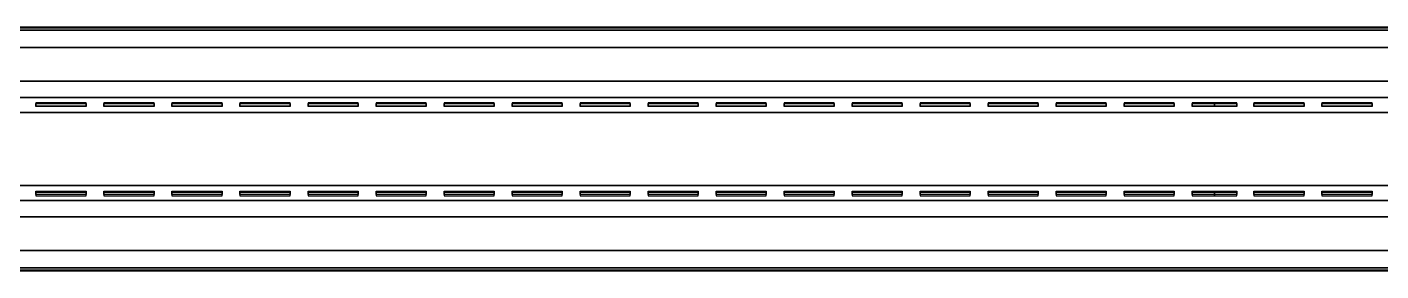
# Model space of a CAD drawing. Extents: x -86 to 86, y -35 to 0.
# Drawn here: x -0.25 to 41.91, y -30.69 to -23.11 of the extents above; entities that cross this region are included whole.
import ezdxf

# ---------------------------------------------------------------- set-up
doc = ezdxf.new("R2010")
doc.units = 0
doc.layers.add('COSTURA', color=240, linetype='CONTINUOUS')
doc.layers.add('COURO', color=190, linetype='CONTINUOUS')

msp = doc.modelspace()

# ---------------------------------------------------------------- linework, layer by layer
at = {"layer": 'COSTURA'}
for points in [[(1.586, -25.565, 11.307), (1.586, -25.466, 10.743), (0.023, -25.466, 10.743), (0.023, -25.565, 11.307)], [(1.586, -25.487, -10.344), (1.586, -25.586, -10.907), (0.023, -25.586, -10.907), (0.023, -25.487, -10.344)], [(3.704, -25.565, 11.307), (3.704, -25.466, 10.743), (2.141, -25.466, 10.743), (2.141, -25.565, 11.307)], [(3.704, -25.487, -10.344), (3.704, -25.586, -10.907), (2.141, -25.586, -10.907), (2.141, -25.487, -10.344)], [(5.822, -25.565, 11.307), (5.822, -25.466, 10.743), (4.259, -25.466, 10.743), (4.259, -25.565, 11.307)], [(5.822, -25.487, -10.344), (5.822, -25.586, -10.907), (4.259, -25.586, -10.907), (4.259, -25.487, -10.344)], [(7.94, -25.565, 11.307), (7.94, -25.466, 10.743), (6.377, -25.466, 10.743), (6.377, -25.565, 11.307)], [(7.94, -25.487, -10.344), (7.94, -25.586, -10.907), (6.377, -25.586, -10.907), (6.377, -25.487, -10.344)], [(10.059, -25.565, 11.307), (10.059, -25.466, 10.743), (8.495, -25.466, 10.743), (8.495, -25.565, 11.307)], [(10.059, -25.487, -10.344), (10.059, -25.586, -10.907), (8.495, -25.586, -10.907), (8.495, -25.487, -10.344)], [(12.177, -25.565, 11.307), (12.177, -25.466, 10.743), (10.613, -25.466, 10.743), (10.613, -25.565, 11.307)], [(12.177, -25.487, -10.344), (12.177, -25.586, -10.907), (10.613, -25.586, -10.907), (10.613, -25.487, -10.344)], [(14.295, -25.565, 11.307), (14.295, -25.466, 10.743), (12.731, -25.466, 10.743), (12.731, -25.565, 11.307)], [(14.295, -25.487, -10.344), (14.295, -25.586, -10.907), (12.731, -25.586, -10.907), (12.731, -25.487, -10.344)], [(16.413, -25.565, 11.307), (16.413, -25.466, 10.743), (14.849, -25.466, 10.743), (14.849, -25.565, 11.307)], [(16.413, -25.487, -10.344), (16.413, -25.586, -10.907), (14.849, -25.586, -10.907), (14.849, -25.487, -10.344)], [(18.531, -25.565, 11.307), (18.531, -25.466, 10.743), (16.967, -25.466, 10.743), (16.967, -25.565, 11.307)], [(18.531, -25.487, -10.344), (18.531, -25.586, -10.907), (16.967, -25.586, -10.907), (16.967, -25.487, -10.344)], [(20.649, -25.565, 11.307), (20.649, -25.466, 10.743), (19.085, -25.466, 10.743), (19.085, -25.565, 11.307)], [(20.649, -25.487, -10.344), (20.649, -25.586, -10.907), (19.085, -25.586, -10.907), (19.085, -25.487, -10.344)], [(22.767, -25.565, 11.307), (22.767, -25.466, 10.743), (21.203, -25.466, 10.743), (21.203, -25.565, 11.307)], [(22.767, -25.487, -10.344), (22.767, -25.586, -10.907), (21.203, -25.586, -10.907), (21.203, -25.487, -10.344)], [(24.885, -25.565, 11.307), (24.885, -25.466, 10.743), (23.321, -25.466, 10.743), (23.321, -25.565, 11.307)], [(24.885, -25.487, -10.344), (24.885, -25.586, -10.907), (23.321, -25.586, -10.907), (23.321, -25.487, -10.344)], [(27.003, -25.565, 11.307), (27.003, -25.466, 10.743), (25.439, -25.466, 10.743), (25.439, -25.565, 11.307)], [(27.003, -25.487, -10.344), (27.003, -25.586, -10.907), (25.439, -25.586, -10.907), (25.439, -25.487, -10.344)], [(29.121, -25.565, 11.307), (29.121, -25.466, 10.743), (27.557, -25.466, 10.743), (27.557, -25.565, 11.307)], [(29.121, -25.487, -10.344), (29.121, -25.586, -10.907), (27.557, -25.586, -10.907), (27.557, -25.487, -10.344)], [(31.239, -25.565, 11.307), (31.239, -25.466, 10.743), (29.675, -25.466, 10.743), (29.675, -25.565, 11.307)], [(31.239, -25.487, -10.344), (31.239, -25.586, -10.907), (29.675, -25.586, -10.907), (29.675, -25.487, -10.344)], [(33.357, -25.565, 11.307), (33.357, -25.466, 10.743), (31.794, -25.466, 10.743), (31.794, -25.565, 11.307)], [(33.357, -25.487, -10.344), (33.357, -25.586, -10.907), (31.794, -25.586, -10.907), (31.794, -25.487, -10.344)], [(35.475, -25.565, 11.307), (35.475, -25.466, 10.743), (33.912, -25.466, 10.743), (33.912, -25.565, 11.307)], [(35.475, -25.487, -10.344), (35.475, -25.586, -10.907), (33.912, -25.586, -10.907), (33.912, -25.487, -10.344)], [(36.03, -25.565, 11.307), (36.726, -25.565, 11.307), (36.726, -25.466, 10.743), (36.03, -25.466, 10.743)], [(36.03, -25.487, -10.344), (36.726, -25.487, -10.344), (36.726, -25.586, -10.907), (36.03, -25.586, -10.907)], [(37.423, -25.565, 11.307), (37.423, -25.466, 10.743), (36.726, -25.466, 10.743), (36.726, -25.565, 11.307)], [(37.423, -25.487, -10.344), (37.423, -25.586, -10.907), (36.726, -25.586, -10.907), (36.726, -25.487, -10.344)], [(39.516, -25.565, 11.307), (39.516, -25.466, 10.743), (37.952, -25.466, 10.743), (37.952, -25.565, 11.307)], [(39.516, -25.487, -10.344), (39.516, -25.586, -10.907), (37.952, -25.586, -10.907), (37.952, -25.487, -10.344)], [(41.634, -25.565, 11.307), (41.634, -25.466, 10.743), (40.07, -25.466, 10.743), (40.07, -25.565, 11.307)], [(41.634, -25.487, -10.344), (41.634, -25.586, -10.907), (40.07, -25.586, -10.907), (40.07, -25.487, -10.344)], [(1.586, -28.213, -10.907), (1.586, -28.313, -10.344), (0.023, -28.313, -10.344), (0.023, -28.213, -10.907)], [(3.704, -28.213, -10.907), (3.704, -28.313, -10.344), (2.141, -28.313, -10.344), (2.141, -28.213, -10.907)], [(5.822, -28.213, -10.907), (5.822, -28.313, -10.344), (4.259, -28.313, -10.344), (4.259, -28.213, -10.907)], [(7.94, -28.213, -10.907), (7.94, -28.313, -10.344), (6.377, -28.313, -10.344), (6.377, -28.213, -10.907)], [(10.059, -28.213, -10.907), (10.059, -28.313, -10.344), (8.495, -28.313, -10.344), (8.495, -28.213, -10.907)], [(12.177, -28.213, -10.907), (12.177, -28.313, -10.344), (10.613, -28.313, -10.344), (10.613, -28.213, -10.907)], [(14.295, -28.213, -10.907), (14.295, -28.313, -10.344), (12.731, -28.313, -10.344), (12.731, -28.213, -10.907)], [(16.413, -28.213, -10.907), (16.413, -28.313, -10.344), (14.849, -28.313, -10.344), (14.849, -28.213, -10.907)], [(18.531, -28.213, -10.907), (18.531, -28.313, -10.344), (16.967, -28.313, -10.344), (16.967, -28.213, -10.907)], [(20.649, -28.213, -10.907), (20.649, -28.313, -10.344), (19.085, -28.313, -10.344), (19.085, -28.213, -10.907)], [(22.767, -28.213, -10.907), (22.767, -28.313, -10.344), (21.203, -28.313, -10.344), (21.203, -28.213, -10.907)], [(24.885, -28.213, -10.907), (24.885, -28.313, -10.344), (23.321, -28.313, -10.344), (23.321, -28.213, -10.907)], [(27.003, -28.213, -10.907), (27.003, -28.313, -10.344), (25.439, -28.313, -10.344), (25.439, -28.213, -10.907)], [(29.121, -28.213, -10.907), (29.121, -28.313, -10.344), (27.557, -28.313, -10.344), (27.557, -28.213, -10.907)], [(31.239, -28.213, -10.907), (31.239, -28.313, -10.344), (29.675, -28.313, -10.344), (29.675, -28.213, -10.907)], [(33.357, -28.213, -10.907), (33.357, -28.313, -10.344), (31.794, -28.313, -10.344), (31.794, -28.213, -10.907)], [(35.475, -28.213, -10.907), (35.475, -28.313, -10.344), (33.912, -28.313, -10.344), (33.912, -28.213, -10.907)], [(36.03, -28.213, -10.907), (36.726, -28.213, -10.907), (36.726, -28.313, -10.344), (36.03, -28.313, -10.344)], [(37.423, -28.213, -10.907), (37.423, -28.313, -10.344), (36.726, -28.313, -10.344), (36.726, -28.213, -10.907)], [(39.516, -28.213, -10.907), (39.516, -28.313, -10.344), (37.952, -28.313, -10.344), (37.952, -28.213, -10.907)], [(41.634, -28.213, -10.907), (41.634, -28.313, -10.344), (40.07, -28.313, -10.344), (40.07, -28.213, -10.907)], [(1.586, -28.355, 10.602), (1.586, -28.256, 11.165), (0.023, -28.256, 11.165), (0.023, -28.355, 10.602)], [(3.704, -28.355, 10.602), (3.704, -28.256, 11.165), (2.141, -28.256, 11.165), (2.141, -28.355, 10.602)], [(5.822, -28.355, 10.602), (5.822, -28.256, 11.165), (4.259, -28.256, 11.165), (4.259, -28.355, 10.602)], [(7.94, -28.355, 10.602), (7.94, -28.256, 11.165), (6.377, -28.256, 11.165), (6.377, -28.355, 10.602)], [(10.059, -28.355, 10.602), (10.059, -28.256, 11.165), (8.495, -28.256, 11.165), (8.495, -28.355, 10.602)], [(12.177, -28.355, 10.602), (12.177, -28.256, 11.165), (10.613, -28.256, 11.165), (10.613, -28.355, 10.602)], [(14.295, -28.355, 10.602), (14.295, -28.256, 11.165), (12.731, -28.256, 11.165), (12.731, -28.355, 10.602)], [(16.413, -28.355, 10.602), (16.413, -28.256, 11.165), (14.849, -28.256, 11.165), (14.849, -28.355, 10.602)], [(18.531, -28.355, 10.602), (18.531, -28.256, 11.165), (16.967, -28.256, 11.165), (16.967, -28.355, 10.602)], [(20.649, -28.355, 10.602), (20.649, -28.256, 11.165), (19.085, -28.256, 11.165), (19.085, -28.355, 10.602)], [(22.767, -28.355, 10.602), (22.767, -28.256, 11.165), (21.203, -28.256, 11.165), (21.203, -28.355, 10.602)], [(24.885, -28.355, 10.602), (24.885, -28.256, 11.165), (23.321, -28.256, 11.165), (23.321, -28.355, 10.602)], [(27.003, -28.355, 10.602), (27.003, -28.256, 11.165), (25.439, -28.256, 11.165), (25.439, -28.355, 10.602)], [(29.121, -28.355, 10.602), (29.121, -28.256, 11.165), (27.557, -28.256, 11.165), (27.557, -28.355, 10.602)], [(31.239, -28.355, 10.602), (31.239, -28.256, 11.165), (29.675, -28.256, 11.165), (29.675, -28.355, 10.602)], [(33.357, -28.355, 10.602), (33.357, -28.256, 11.165), (31.794, -28.256, 11.165), (31.794, -28.355, 10.602)], [(35.475, -28.355, 10.602), (35.475, -28.256, 11.165), (33.912, -28.256, 11.165), (33.912, -28.355, 10.602)], [(36.03, -28.355, 10.602), (36.726, -28.355, 10.602), (36.726, -28.256, 11.165), (36.03, -28.256, 11.165)], [(37.423, -28.355, 10.602), (37.423, -28.256, 11.165), (36.726, -28.256, 11.165), (36.726, -28.355, 10.602)], [(39.516, -28.355, 10.602), (39.516, -28.256, 11.165), (37.952, -28.256, 11.165), (37.952, -28.355, 10.602)], [(41.634, -28.355, 10.602), (41.634, -28.256, 11.165), (40.07, -28.256, 11.165), (40.07, -28.355, 10.602)]]:
    msp.add_3dface(points, dxfattribs=at)

# ---------------------------------------------------------------- meshes
at = {"layer": 'COURO'}
mesh = msp.add_polyface(dxfattribs=at)
corners = [(64.054, -28.038, 12.612), (64.054, -28.038, 12.612), (64.054, -28.038, 12.612), (64.054, -25.767, 12.612), (64.054, -25.767, 12.612), (64.054, -25.767, 12.612), (64.054, -28.507, 9.486), (64.054, -28.507, 9.486), (64.054, -28.507, 9.486), (64.054, -25.297, 9.486), (64.054, -25.297, 9.486), (64.054, -25.297, 9.486), (64.054, -29.011, 7.23), (64.054, -29.011, 7.23), (64.054, -29.011, 7.23), (64.054, -24.793, 7.23), (64.054, -24.793, 7.23), (64.054, -24.793, 7.23), (64.054, -27.964, 7.224), (64.054, -25.84, 7.224), (64.054, -30.058, 4.244), (64.054, -30.058, 4.244), (64.054, -30.058, 4.244), (64.054, -23.747, 4.244), (64.054, -23.747, 4.244), (64.054, -23.747, 4.244), (64.054, -30.599, 1.784), (64.054, -30.599, 1.784), (64.054, -30.599, 1.784), (64.054, -23.205, 1.784), (64.054, -23.205, 1.784), (64.054, -23.205, 1.784), (64.054, -30.667, 1.045), (64.054, -30.667, 1.045), (64.054, -30.667, 1.045), (64.054, -23.137, 1.045), (64.054, -23.137, 1.045), (64.054, -23.137, 1.045), (64.054, -27.891, 0.987), (64.054, -25.914, 0.987), (64.054, -30.69, 0.306), (64.054, -30.69, 0.306), (64.054, -30.69, 0.306), (64.054, -27.891, 0.306), (64.054, -25.914, 0.306), (64.054, -23.115, 0.306), (64.054, -23.115, 0.306), (64.054, -23.115, 0.306), (64.054, -27.891, -0.375), (64.054, -25.914, -0.375), (64.054, -30.667, -0.433), (64.054, -30.667, -0.433), (64.054, -30.667, -0.433), (64.054, -23.137, -0.433), (64.054, -23.137, -0.433), (64.054, -23.137, -0.433), (64.054, -30.599, -1.172), (64.054, -30.599, -1.172), (64.054, -30.599, -1.172), (64.054, -23.205, -1.172), (64.054, -23.205, -1.172), (64.054, -23.205, -1.172), (64.054, -30.058, -3.632), (64.054, -30.058, -3.632), (64.054, -30.058, -3.632), (64.054, -23.747, -3.632), (64.054, -23.747, -3.632), (64.054, -23.747, -3.632), (64.054, -27.964, -6.612), (64.054, -25.84, -6.612), (64.054, -29.011, -6.618), (64.054, -29.011, -6.618), (64.054, -29.011, -6.618), (64.054, -24.793, -6.618), (64.054, -24.793, -6.618), (64.054, -24.793, -6.618), (64.054, -28.507, -8.874), (64.054, -28.507, -8.874), (64.054, -28.507, -8.874), (64.054, -25.297, -8.874), (64.054, -25.297, -8.874), (64.054, -25.297, -8.874), (64.054, -28.038, -12), (64.054, -28.038, -12), (64.054, -28.038, -12), (64.054, -25.767, -12), (64.054, -25.767, -12), (64.054, -25.767, -12), (-13.768, -28.038, 12.612), (-13.768, -28.038, 12.612), (-13.768, -25.767, 12.612), (-13.768, -25.767, 12.612), (-13.768, -28.507, 9.486), (-13.768, -28.507, 9.486), (-13.768, -25.297, 9.486), (-13.768, -25.297, 9.486), (-13.768, -29.011, 7.23), (-13.768, -29.011, 7.23), (-13.768, -24.793, 7.23), (-13.768, -24.793, 7.23), (-13.768, -24.793, 7.23), (-13.768, -30.058, 4.244), (-13.768, -30.058, 4.244), (-13.768, -23.747, 4.244), (-13.768, -23.747, 4.244), (-13.768, -23.747, 4.244), (-13.768, -30.599, 1.784), (-13.768, -30.599, 1.784), (-13.768, -30.599, 1.784), (-13.768, -23.205, 1.784), (-13.768, -23.205, 1.784), (-13.768, -30.667, 1.045), (-13.768, -30.667, 1.045), (-13.768, -30.667, 1.045), (-13.768, -23.137, 1.045), (-13.768, -23.137, 1.045), (-13.768, -30.69, 0.306), (-13.768, -30.69, 0.306), (-13.768, -23.115, 0.306), (-13.768, -23.115, 0.306), (-13.768, -30.667, -0.433), (-13.768, -30.667, -0.433), (-13.768, -30.667, -0.433), (-13.768, -23.137, -0.433), (-13.768, -23.137, -0.433), (-13.768, -30.599, -1.172), (-13.768, -30.599, -1.172), (-13.768, -30.599, -1.172), (-13.768, -23.205, -1.172), (-13.768, -23.205, -1.172), (-13.768, -30.058, -3.632), (-13.768, -30.058, -3.632), (-13.768, -23.747, -3.632), (-13.768, -23.747, -3.632), (-13.768, -23.747, -3.632), (-13.768, -29.011, -6.618), (-13.768, -29.011, -6.618), (-13.768, -24.793, -6.618), (-13.768, -24.793, -6.618), (-13.768, -24.793, -6.618), (-13.768, -28.507, -8.874), (-13.768, -28.507, -8.874), (-13.768, -25.297, -8.874), (-13.768, -25.297, -8.874), (-13.768, -28.038, -12), (-13.768, -28.038, -12), (-13.768, -25.767, -12), (-13.768, -25.767, -12), (-64.091, -28.038, 12.612), (-64.091, -28.038, 12.612), (-64.091, -28.038, 12.612), (-64.091, -25.767, 12.612), (-64.091, -25.767, 12.612), (-64.091, -25.767, 12.612), (-64.091, -28.507, 9.486), (-64.091, -28.507, 9.486), (-64.091, -28.507, 9.486), (-64.091, -25.297, 9.486), (-64.091, -25.297, 9.486), (-64.091, -25.297, 9.486), (-64.091, -29.011, 7.23), (-64.091, -29.011, 7.23), (-64.091, -29.011, 7.23), (-64.091, -24.793, 7.23), (-64.091, -24.793, 7.23), (-64.091, -24.793, 7.23), (-64.091, -27.964, 7.224), (-64.091, -25.84, 7.224), (-64.091, -30.058, 4.244), (-64.091, -30.058, 4.244), (-64.091, -30.058, 4.244), (-64.091, -23.747, 4.244), (-64.091, -23.747, 4.244), (-64.091, -23.747, 4.244), (-64.091, -30.599, 1.784), (-64.091, -30.599, 1.784), (-64.091, -30.599, 1.784), (-64.091, -23.205, 1.784), (-64.091, -23.205, 1.784), (-64.091, -23.205, 1.784), (-64.091, -30.667, 1.045), (-64.091, -30.667, 1.045), (-64.091, -30.667, 1.045), (-64.091, -23.137, 1.045), (-64.091, -23.137, 1.045), (-64.091, -23.137, 1.045), (-64.091, -27.891, 0.987), (-64.091, -25.914, 0.987), (-64.091, -30.69, 0.306), (-64.091, -30.69, 0.306), (-64.091, -30.69, 0.306), (-64.091, -27.891, 0.306), (-64.091, -25.914, 0.306), (-64.091, -23.115, 0.306), (-64.091, -23.115, 0.306), (-64.091, -23.115, 0.306), (-64.091, -27.891, -0.375), (-64.091, -25.914, -0.375), (-64.091, -30.667, -0.433), (-64.091, -30.667, -0.433), (-64.091, -30.667, -0.433), (-64.091, -23.137, -0.433), (-64.091, -23.137, -0.433), (-64.091, -23.137, -0.433), (-64.091, -30.599, -1.172), (-64.091, -30.599, -1.172), (-64.091, -30.599, -1.172), (-64.091, -23.205, -1.172), (-64.091, -23.205, -1.172), (-64.091, -23.205, -1.172), (-64.091, -30.058, -3.632), (-64.091, -30.058, -3.632), (-64.091, -30.058, -3.632), (-64.091, -23.747, -3.632), (-64.091, -23.747, -3.632), (-64.091, -23.747, -3.632), (-64.091, -27.964, -6.612), (-64.091, -25.84, -6.612), (-64.091, -29.011, -6.618), (-64.091, -29.011, -6.618), (-64.091, -29.011, -6.618), (-64.091, -24.793, -6.618), (-64.091, -24.793, -6.618), (-64.091, -24.793, -6.618), (-64.091, -28.507, -8.874), (-64.091, -28.507, -8.874), (-64.091, -28.507, -8.874), (-64.091, -25.297, -8.874), (-64.091, -25.297, -8.874), (-64.091, -25.297, -8.874), (-64.091, -28.038, -12), (-64.091, -28.038, -12), (-64.091, -28.038, -12), (-64.091, -25.767, -12), (-64.091, -25.767, -12), (-64.091, -25.767, -12)]
mesh.append_faces([[corners[k] for k in face] for face in [(84, 145, 147, 87), (76, 82, 68, 70), (69, 85, 79, 73), (66, 132, 129, 61), (75, 138, 133, 67), (86, 146, 142, 80), (69, 68, 82, 85), (54, 123, 119, 47), (60, 128, 124, 55), (44, 49, 53, 45), (43, 48, 49, 44), (40, 50, 48, 43), (48, 50, 56, 62), (48, 62, 70, 68), (65, 59, 53, 49), (65, 49, 69, 73), (81, 143, 137, 74), (49, 48, 68, 69), (90, 88, 1, 4), (6, 12, 18, 0), (19, 15, 9, 3), (109, 105, 25, 30), (103, 98, 16, 24), (95, 91, 5, 11), (19, 3, 0, 18), (118, 115, 37, 46), (114, 110, 31, 36), (44, 45, 35, 39), (43, 44, 39, 38), (40, 43, 38, 32), (26, 32, 38, 20), (12, 20, 38, 18), (35, 29, 23, 39), (19, 39, 23, 15), (100, 94, 10, 17), (39, 19, 18, 38), (63, 58, 127, 130), (72, 64, 131, 136), (83, 77, 140, 144), (51, 42, 117, 120), (57, 52, 122, 126), (78, 71, 135, 141), (27, 22, 102, 106), (21, 13, 96, 101), (8, 2, 89, 93), (41, 34, 113, 116), (33, 28, 108, 112), (14, 7, 92, 97), (231, 234, 147, 145), (226, 220, 216, 232), (217, 223, 229, 235), (213, 208, 129, 132), (222, 214, 134, 139), (233, 227, 142, 146), (217, 235, 232, 216), (201, 194, 119, 123), (207, 202, 124, 128), (192, 195, 203, 197), (191, 192, 197, 196), (190, 191, 196, 200), (206, 200, 196, 212), (220, 212, 196, 216), (203, 209, 215, 197), (217, 197, 215, 223), (228, 221, 137, 143), (197, 217, 216, 196), (90, 151, 148, 88), (156, 150, 166, 162), (167, 153, 159, 165), (109, 177, 172, 105), (104, 171, 163, 99), (95, 158, 152, 91), (167, 166, 150, 153), (118, 193, 184, 115), (114, 183, 178, 110), (192, 187, 185, 195), (191, 186, 187, 192), (190, 182, 186, 191), (186, 182, 176, 170), (186, 170, 162, 166), (173, 179, 185, 187), (173, 187, 167, 165), (100, 164, 157, 94), (187, 186, 166, 167), (210, 130, 127, 205), (219, 136, 131, 211), (230, 144, 140, 224), (198, 120, 117, 189), (204, 125, 121, 199), (225, 141, 135, 218), (174, 106, 102, 169), (168, 101, 96, 160), (155, 93, 89, 149), (188, 116, 113, 181), (180, 111, 107, 175), (161, 97, 92, 154)]])

doc.saveas('drawing.dxf')
